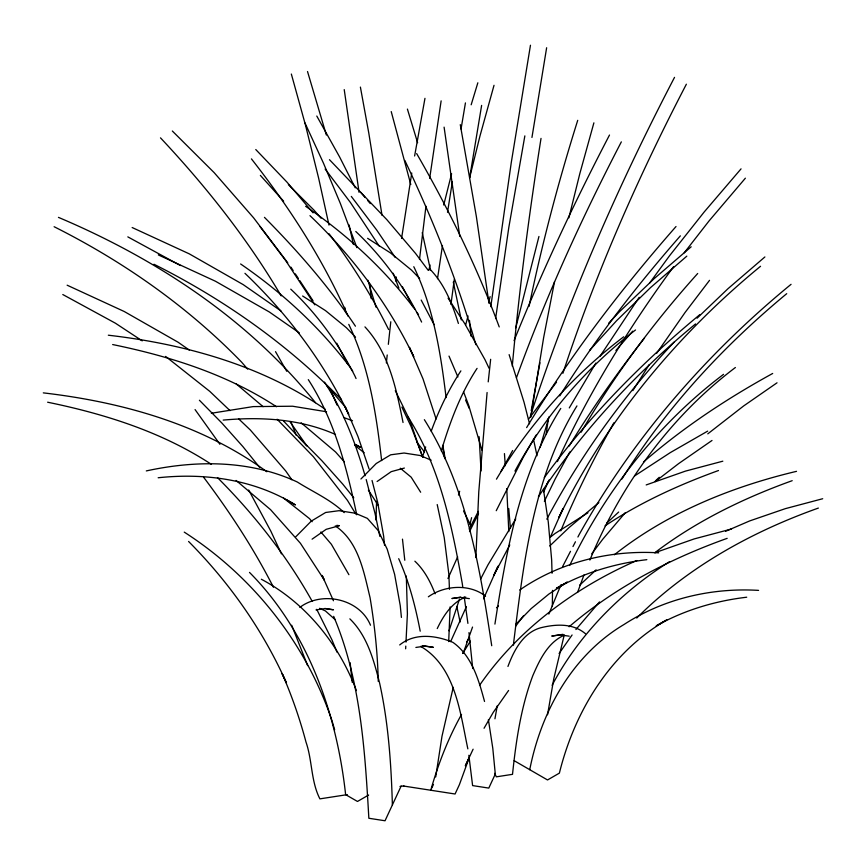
<?xml version="1.0" encoding="UTF-8"?>
<svg xmlns="http://www.w3.org/2000/svg" width="866" height="866" viewBox="0 0 866 866"><rect width="100%" height="100%" fill="white"/><g stroke="black" fill="none" stroke-linecap="round" stroke-linejoin="round"><path stroke-width="1.3" d="M375.974 520.022L376.58 501.284M475.856 557.563L478.779 491.78L487.093 392.515M552.346 606.168L552.508 590.385M405.645 648.796L405.775 646.112M405.981 642.096L407.399 613.951L406.316 576.052M448.696 641.598L450.125 606.893M512.282 366.112C519.167 289.894 529.072 213.978 541.023 138.398M513.484 645.159L513.841 641.121C523.822 560.8 533.694 476.246 576.94 405.916M386.366 362.951L387.21 354.973M388.336 344.332L390.783 321.762M488.218 381.874L490.654 359.303M419.49 259.443L425.964 206.195M490.795 306.705L511.265 162.624L530.468 45.238M546.197 434.082L548.362 418.354M450.926 304.464L454.347 279.155M395.73 281.017L396.282 277.023M401.575 238.399L411.761 173.016M495.612 318.558L508.786 227.596L524.85 135.886M429.666 178.396L441.14 100.857M494.941 718.791L497.257 705.79M530.739 417.271L543.664 337.48L554.521 281.721M494.919 624.105C506.458 549.921 520.087 472.923 560.767 408.416M437.503 278.711L442.472 245.522M435.706 776.964L441.985 736.284L453.232 687.333M469.61 177.995L481.626 105.403M531.951 137.456L546.641 47.738M447.516 212.289L452.377 181.644M414.619 155.988L424.968 98.345M461.048 129.012L465.443 102.902M531.215 410.711L539.951 362.767M547.55 714.753L553.775 678.814L564.145 635.352M428.908 270.127L430.012 264.909M529.061 306.369C542.084 243.573 558.462 181.503 577.719 120.342M515.768 327.803L538.944 236.472M443.728 205.004L451.608 173.741M488.868 301.779L490.102 296.637M469.643 177.692L479.926 136.178L494.021 85.301M568.875 217.831L579.798 173.72L593.892 122.842M529.743 769.69C541.088 711.765 572.112 655.313 623.953 624.538C663.67 598.72 711.462 587.549 758.573 590.385M469.946 524.114L471.613 517.662M465.637 324.977L468.051 315.982M441.357 450.959L442.039 448.447C450.536 420.53 460.95 392.872 477.069 368.375M463.245 653.148L472.544 627.06M540.146 447.17L549.141 416.676M422.554 456.912L425.661 446.91M471.169 104.786L477.837 82.8M430.759 790.236C438.228 763.974 448.166 738.287 461.535 714.45M458.45 495.06L459.673 491.271M530.414 415.951C568.453 299.171 617.761 186.233 674.527 77.366M449.043 630.784L459.478 599.099M562.9 373.3C595.592 273.591 637.961 177.238 686.37 84.208M431.236 431.149C438.91 410.062 448.588 389.668 460.885 370.875M469.22 757.685L459.402 784.661L455.072 794.003L403.448 786.014M516.45 377.782C545.807 296.8 581.66 218.286 621.344 141.872M577.546 592.431L583.987 574.959M548.849 614.091L561.016 584.702M507.952 666.452C513.863 650.561 523.053 632.689 540.644 627.785C555.777 624.083 572.697 622.99 585.427 633.685M560.757 530.89C576.117 493.761 594.108 457.735 613.897 422.77M514.047 340.684C542.397 270.593 574.569 202.081 609.502 135.031M483.564 598.785L498.058 566.148L493.717 575.489L509.782 544.93M550.744 536.281L563.084 508.483L558.743 517.825C606.211 420.248 676.811 334.947 760.543 266.284M447.971 578.531L457.659 556.838M450.634 641.619L466.417 606.59M589.865 560.064C620.954 484.917 670.23 416.676 735.396 367.509M437.243 628.564C443.37 615.769 451.933 602.335 465.756 597.053M496.24 510.702L523.259 457.27L536.108 435.046M543.588 492.169L549.109 479.937M557.401 461.6C588.783 392.612 628.803 327.792 673.564 266.706M401.164 786.014L385.034 820.762L368.851 818.262C364.954 750.162 360.602 679.918 333.67 616.354M431.842 787.908L433.476 784.401M469.123 757.631L465.334 765.804L473.107 749.198M544.368 501.338L555.247 478.876L569.839 451.944M469.513 531.594L478.519 513.635M469.166 529.126L478.335 511.351M480.543 579.202L487.948 564.903L515.768 518.875M546.803 519.156C580.945 454.715 624.17 395.069 674.203 342.038M562.478 566.797L570.51 551.306M572.978 546.543L575.446 541.78M577.914 537.007L579.148 534.625C632.754 438.467 706.061 354.053 791.059 284.329M569.655 565.487C605.421 491.109 657.478 424.156 723.554 374.339M514.945 471.093C544.595 416.254 585.914 367.758 635.525 329.968M546.944 483.921L548.232 481.604M501.046 471.364L512.64 450.526M569.287 407.918L595.873 363.06M552.086 685.309C579.105 634.41 621.041 592.128 669.656 561.579M484.051 728.263L493.306 712.296L508.591 690.473M462.704 653.473L470.422 641.111M496.456 479.169C529.202 424.124 572.718 375.584 623.682 336.798M581.151 432.199C614.297 375.4 653.765 322.401 697.693 273.494M569.2 445.99C591.998 408.46 617.534 372.629 644.51 338M632.84 390.609L649.294 364.554M621.95 479.017C665.683 408.341 722.818 346.573 786.718 293.671M526.636 427.609C569.904 356.023 620.89 289.331 676.021 226.524M600.084 356.186L639.173 297.33M559.761 395.87C595.18 339.126 636.348 286.17 680.362 235.855M466.622 641.977L469.491 637.56M656.634 353.317L685.082 312.464L709.535 280.335M559.09 653.538L572.09 634.984M538.425 496.759C581.606 431.549 635.2 373.625 695.517 323.949M479.569 685.298C518.117 629.333 574.948 587.592 636.791 560.54M649.511 283.182L669.386 255.957L704.166 212.008L741.047 168.859M515.627 626.215L523.54 615.726M591.727 553.861L602.79 539.182L625.339 512.618M528.433 419.296L556.535 382.155M544.346 477.567C588.728 416.698 641.868 362.573 699.858 314.618M684.205 252.84L709.048 220.938L745.377 178.19M575.912 629.528L599.51 601.924M615.899 350.459L632.667 331.158M589.562 350.427L616.549 320.734L650.507 287.631L686.835 256.13M608.646 323.245L619.515 311.717L654.285 278.538L691.176 246.788M515.833 624.289L531.139 608.625L548.914 594.033L567.057 582.244M636.748 618.053C687.312 567.425 751.298 531.908 818.37 508.071M295.901 536.671L311.208 521.17L325.659 512.477L339.039 510.691L355.222 513.202L367.357 518.366L378.063 530.403L387.189 549.141L394.615 574.32L400.233 605.572L401.423 617.426M360.927 479.006L376.234 463.505L390.674 454.812L404.065 453.026L420.248 455.527L431.16 460.182M697.087 318.19L727.992 288.692L764.884 256.953M549.737 545.97L569.287 527.383L598.871 502.583M606.914 522.977L618.67 512.044M655.356 480.998L659.253 477.307M579.635 585.221L596.122 569.828M496.51 607.759L498.48 605.973M569.114 626.757C615.282 587.17 670.1 558.732 727.169 538.349M707.782 433.855L743.623 405.97L777.029 382.804M643.492 462.022C682.96 427.631 726.866 398.641 772.688 373.463M428.356 596.804C444.475 585.34 469.361 583.522 485.545 596.144M549.942 537.44L555.106 533.445L587.949 512.78M614.34 554.792C667.275 512.867 731.218 486.865 796.525 471.342M655.259 481.583L678.598 463.635L712.004 440.469M654.88 552.66C696.232 521.213 743.439 498.199 792.195 480.684M377.111 481.507L391.205 471.656L404.379 468.051M312.085 539.172L326.179 529.321L339.353 525.716L336.863 525.337M519.697 590.017C560.107 562.056 609.848 549.878 658.69 552.844M634.648 475.899L670.306 452.604L707.674 431.127M665.802 620.521C610.054 652.877 574.526 711.646 559.382 773.122L547.529 779.963L514.188 760.705M605.042 525.846C640.212 502.486 678.857 484.841 718.488 470.53M299.82 607.402C321.979 590.601 359.628 598.72 370.496 625.22M399.702 644.943C414.879 632.548 436.118 635.319 452.961 642.399C472.035 655.93 478.703 680.005 484.538 701.46M567.111 582.125L556.351 588.35C584.171 572.664 615.196 563.398 646.848 559.674M666.993 619.666L656.222 625.891C684.053 610.205 715.078 600.939 746.719 597.215M368.624 795.031L357.474 801.461L345.621 794.631C336.733 713.443 308.015 631.282 249.495 572.404M564.491 635.114C547.897 642.236 539.572 660.033 532.807 675.675C520.921 707.273 516.049 740.928 512.51 774.334L496.337 776.834L494.702 773.327M646.188 484.938L685.461 471.115L722.818 461.188M654.869 552.757L694.142 538.933L731.499 529.007M725.589 531.302L749.685 520.921L785.332 508.656L822.7 498.729M211.336 413.255L253.153 406.598L292.621 406.23L326.579 411.761M146.311 470.92C196.344 459.998 250.166 460.03 297.309 482.016C313.037 491.953 330.715 499.65 344.17 512.618M460.593 597.183L451.89 598.525L460.409 597.356L469.361 598.644M562.965 634.334L551.761 636.066L560.291 634.897L569.243 636.185M347.309 794.631L319.9 798.863C310.894 781.327 312.399 760.532 305.979 742.01C299.777 718.628 291.81 695.766 282.132 673.607L286.473 682.949C262.983 630.221 229.23 582.353 188.582 541.466M399.995 786.48L403.892 785.873M316.003 609.902L324.956 608.614L333.475 609.783L324.772 608.441M415.875 647.443L424.827 646.155L433.357 647.324L422.153 645.592M223.179 420.097C261.023 416.643 300.405 418.884 335.488 434.483M158.164 477.761C205.318 472.717 254.636 479.472 295.403 504.921L286.787 499.942M108.326 335.207C184.696 344.04 261.575 365.279 325.389 409.391M43.3 392.872C122.214 402.073 202.027 424.329 266.847 471.743M112.656 344.549C170.017 356.316 227.217 374.372 276.481 406.728M47.63 402.214C104.992 413.98 162.191 432.037 211.456 464.392M343.921 417.596L352.516 420.746M420.638 646.372C455.462 666.582 460.225 713.021 467.846 748.863M319.608 608.311L325.367 610.898L335.294 619.764M132.162 227.531L189.264 253.846L243.184 284.611L280.93 310.905M158.326 254.918L215.439 281.233L269.358 311.998L299.333 332.88M58.455 217.377C156.389 258.804 248.455 319.251 315.495 402.712M67.137 285.195L124.249 311.511L178.158 342.276L189.264 350.016M354.497 444.215L360.429 447.257L356.121 444.767M127.822 236.873L180.42 265.526M153.996 264.26C223.233 299.019 287.425 343.997 341.475 399.659M54.114 226.719C123.351 261.478 187.543 306.456 241.592 362.118L247.644 369.122M62.796 294.537L115.394 323.191L142.219 340.868M261.348 579.246C305.611 602.779 338.942 643.99 356.424 690.613M367.628 238.323L390.501 252.937L411.502 270.116L419.653 278.549M302.613 295.999L325.475 310.602L346.476 327.781L355.536 337.155M184.252 532.125C252.948 576.301 306.142 643.427 332.068 720.967M305.644 206.314C347.039 234.708 384.374 269.055 414.738 309.108M240.618 263.978C282.024 292.372 319.348 326.72 349.723 366.773L352.722 371.2M354.811 445.351L364.153 452.745M165.623 356.424L209.724 391.324L229.999 410.636M283.561 498.08L309.508 518.637L312.128 521.711M400.298 468.225L411.166 477.166L420.66 492.234M335.272 525.9C358.686 541.715 363.828 572.069 370.053 597.627C374.686 625.328 377.641 653.321 378.258 681.412M236.353 384.039L263.112 406.674M301.151 422.803L335.575 451.987L344.365 461.892M236.126 480.468L270.549 509.652L300.437 543.307L324.382 580.133L322.206 575.468M238.691 418.906L250.274 429.937L285.715 470.952L291.842 479.753M288.367 184.631L314.022 210.167L321.037 218.21M172.334 131.015L214.14 172.626L253.619 217.842L287.75 262.809M309.985 215.656C352.462 256.163 388.206 303.771 413.753 356.695L409.423 347.353L423.019 378.897L436.085 418.992M244.959 273.32C287.436 313.828 323.191 361.436 348.727 414.359L344.939 406.186L357.994 436.561L369.089 468.993M283.431 420.876L306.131 445.027M299.279 437.785L321.795 460.636L342.806 484.181L353.793 497.842M199.407 400.244L221.923 423.095L242.924 446.64L259.832 467.651M217.463 477.588C254.214 514.404 286.754 555.745 312.15 601.221M355.785 231.493C383.097 257.289 405.385 288.205 421.612 322.065M290.76 289.157C317.216 314.012 338.638 343.802 354.984 376.147L356.045 378.529M277.12 419.231L313.362 456.685L347.45 500.375L355.764 514.003M329.481 159.69L386.896 219.715L415.572 253.457L428.172 270.279M255.773 149.537L287.014 182.174L313.081 212.852M264.455 217.355C297.785 250.956 329.058 286.819 355.439 326.19M414.879 561.19C424.351 570.066 430.489 581.811 435.089 593.816M349.853 618.854C367.336 635.828 373.852 660.444 379.665 683.328C388.455 723.229 391.205 764.169 392.385 804.936M260.374 175.397L283.647 201.237M160.491 137.856C205.891 186.266 247.427 238.615 281.169 295.869M326.536 385.283L345.556 407.291M429.98 269.218C444.507 284.102 452.29 303.912 458.385 323.44M364.954 326.883C388.931 352.765 396.336 388.964 403.036 422.5M320.875 531.973L331.375 544.281L348.901 574.688M360.721 192.328L365.062 197.448M367.671 200.511L370.28 203.575M417.033 442.385L424.513 451.976M351.315 196.42L376.645 229.955L395.286 257.527M325.14 169.032L350.47 202.568L379.135 246.02M251.432 158.879C289.46 207.364 323.17 259.605 348.013 316.112M260.114 226.697L285.444 260.233L314.802 304.843M329.08 233.788C351.921 263.675 371.828 295.869 388.607 329.535M195.066 409.586L219.91 444.301M203.748 477.404C229.869 512.066 253.716 548.546 273.44 587.235M290.056 421.829L306.91 446.033M417.001 312.431L418.495 314.639M290.922 267.139L293.13 270.506M295.338 273.873L298.294 278.354M299.766 280.595L313.027 300.773M448.079 298.131L464.75 323.635L485.025 359.758L489.063 368.288M368.364 490.102L378.518 505.733M424.362 419.674C466.861 487.244 479.97 568.118 491.726 645.722M324.479 382.133C343.239 410.744 355.601 443.013 365.073 475.748M463.581 511.005L471.31 526.582M395.297 390.653L409.964 420.595L422.045 455.689M408.178 417.174C439.928 466.969 452.02 526.084 462.249 583.413L462.834 587.419M308.296 379.622C334.579 420.27 346.79 467.954 356.749 514.783M275.518 351.65L286.733 371.287M248.672 490.004L270.874 531.237L281.407 553.85M316.729 609.339L331.916 639.79L337.047 652.185M416.665 153.585C448.664 209.085 476.95 266.825 499.227 326.926M316.783 116.044L339.656 157.049L355.255 187.825M421.19 300.047L434.115 324.674M402.398 286.733L412.865 306.672M336.766 343.228L347.84 364.337M401.889 407.107L411.101 426.624L422.944 457.389M404.823 160.427C433.054 219.942 457.67 281.32 475.856 344.679M304.94 122.885L323.483 163.209L340.403 203.586L356.911 247.654M413.796 266.717C433.465 307.571 440.697 353.003 446.098 397.613M448.999 356.099L457.908 376.97M348.771 324.382C369.154 366.87 376.331 414.175 381.635 460.571M322.184 575.587L333.453 600.755M465.572 400.016L469.253 408.449M330.087 388.899L337.015 405.039M398.696 558.689C409.066 581.757 415.453 606.406 420.205 631.184M291.701 625.241L307.614 665.564M393.153 273.245L398.901 288.129M290.803 421.558L296.118 435.165M463.526 391.757L468.69 405.31L481.918 450.147M509.121 354.627L524.017 402.149L529.548 423.777M367.888 280.259L375.985 307.138M407.41 109.084L417.607 142.717M307.527 71.542L326.352 135.053M366.199 479.537L374.989 513.289L379.893 536.433M332.436 722.233L334.655 729.822M391.226 111.584L410.787 184.523M291.344 74.043L305.438 124.921L318.623 178.115L328.993 225.095M372.044 480.489L377.641 502.215L383.649 536.141L384.569 545.428M533.445 439.04L537.028 455.765M456.804 606.438L460.106 622.026M349.106 224.954L353.415 244.504M422.24 232.618L430.597 270.463M437.211 504.553L444.236 537.613L448.88 574.461L449.443 589.324M453.297 282.045L461.297 319.922M488.392 719.646L492.786 748.235L495.298 774.063L488.792 788.092L472.609 785.592L468.852 755.293M460.279 124.639L476.332 216.338L488.965 303.306M360.397 87.087L368.764 132.931L382.025 215.342M442.905 445.86L445.211 458.904M344.744 307.343L345.653 312.68M402.474 539.139L404.79 560.248M444.096 127.14L459.781 236.44M344.224 89.599L359.054 192.306M543.469 489.398L548.275 522.014L551.674 560.107L552.043 573.27M442.634 445.33L444.366 457.075M464.208 596.771L467.911 623.379M508.743 508.483L510.42 528.195M468.982 632.613L472.728 668.541M350.124 662.62L352.235 682.376M469.48 320.355L471.104 336.214M369.739 284.135L371.222 298.673M504.434 453.6L505.289 465.713M479.136 436.724L481.041 470.974M506.762 488.586L508.797 531.583"/></g></svg>
